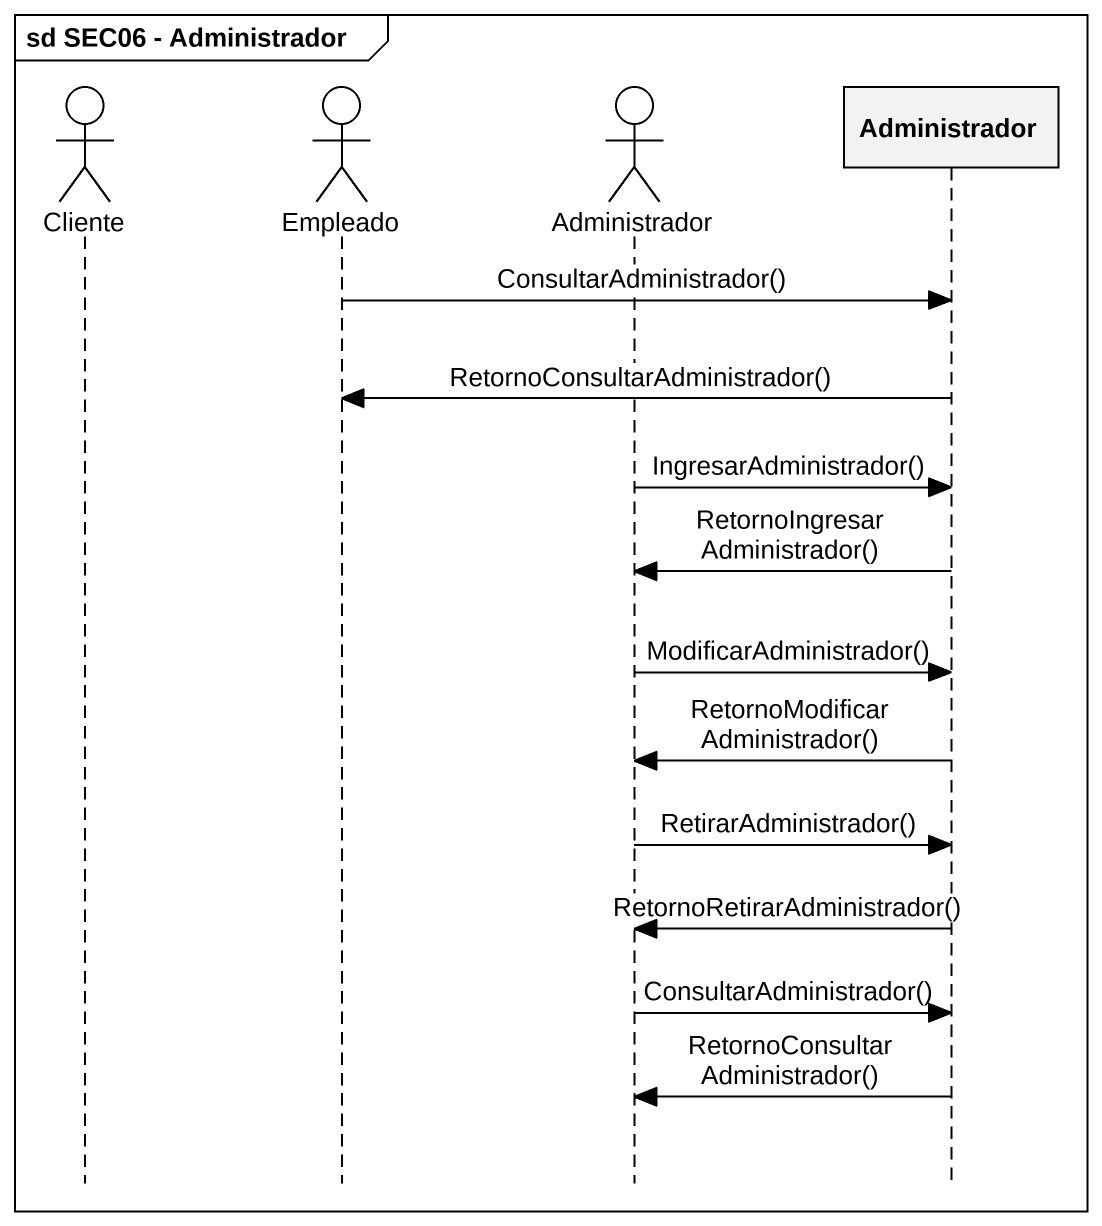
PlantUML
@startuml
mainframe sd SEC06 - Administrador
hide footbox
actor Cliente
actor Empleado
actor Administrador
participant "Administrador" as Administrador_2

Empleado -> Administrador_2 : ConsultarAdministrador()
Administrador_2 -> Empleado : RetornoConsultarAdministrador()
Administrador -> Administrador_2 : IngresarAdministrador()
Administrador_2 -> Administrador : RetornoIngresarAdministrador()
Administrador -> Administrador_2 : ModificarAdministrador()
Administrador_2 -> Administrador : RetornoModificarAdministrador()
Administrador -> Administrador_2 : RetirarAdministrador()
Administrador_2 -> Administrador : RetornoRetirarAdministrador()
Administrador -> Administrador_2 : ConsultarAdministrador()
Administrador_2 -> Administrador : RetornoConsultarAdministrador()
@enduml
